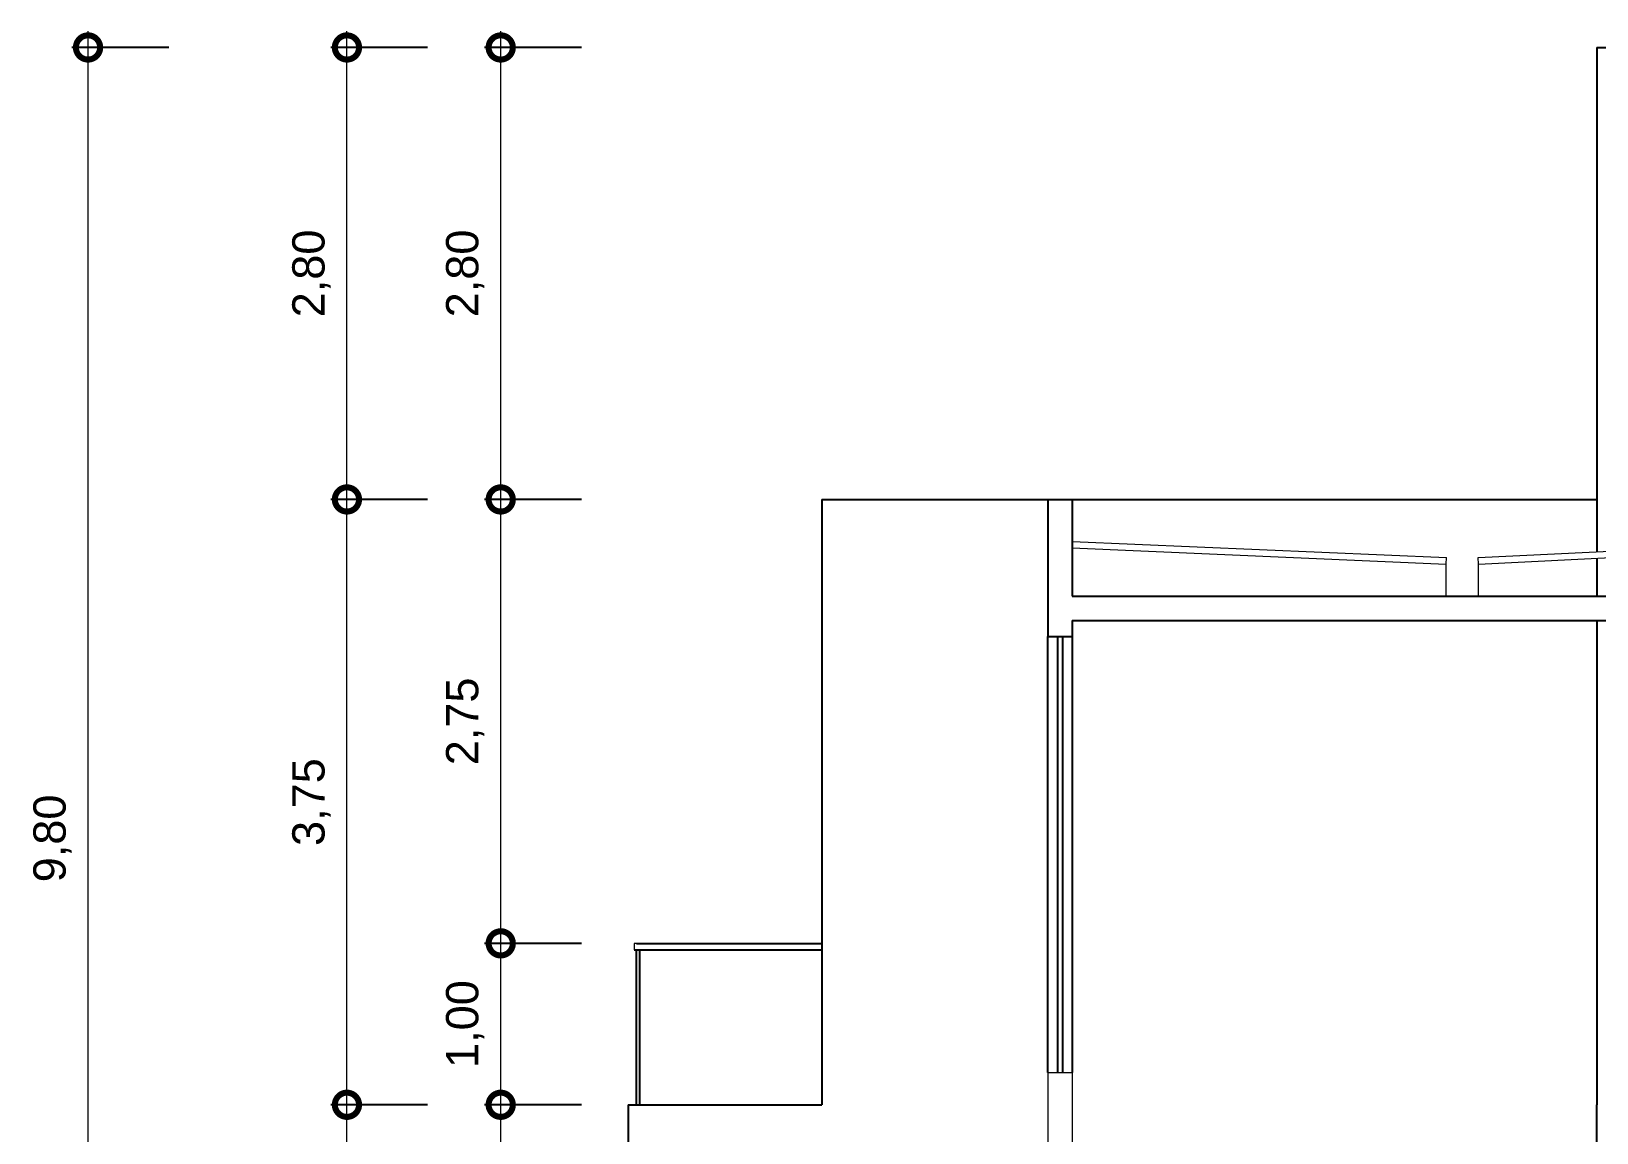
# Model space of a CAD drawing. Header units: millimetres. Extents: x 501.7 to 522.3, y 459.6 to 471.4.
# Drawn here: x 501.7 to 511.4, y 464.33 to 471.15 of the extents above; entities that cross this region are included whole.
import ezdxf

# ---------------------------------------------------------------- set-up
doc = ezdxf.new("R2010")
doc.units = ezdxf.units.MM
doc.linetypes.add('HIDDEN', pattern=[9.525, 6.35, -3.175])
for name, color, linetype in [('ARQ_ALV VS', 2, 'Continuous'), ('ARQ_CONC CT', 6, 'Continuous'), ('ARQ_ESQ CT', 30, 'Continuous'), ('ARQ_GRADIL', 2, 'Continuous'), ('ARQ_PROJ INF', 1, 'HIDDEN')]:
    doc.layers.add(name, color=color, linetype=linetype)
doc.layers.add('ARQ_COTA_AZUL', color=5, linetype='Continuous', lineweight=20, true_color=0x0000ff)
doc.layers.add('ARQ_TELHADO CT', color=2, linetype='Continuous', lineweight=20)
doc.styles.add('cota', font='arial.ttf')
doc.dimstyles.new('Info 01 - annot', dxfattribs={"dimtxt": 2, "dimasz": 3, "dimexe": 1, "dimexo": 1, "dimgap": 1, "dimtad": 1, "dimzin": 4, "dimtxsty": 'cota', "dimblk": 'DOTSMALL', "dimcen": 2, "dimdle": 1, "dimclrd": 256, "dimclre": 256, "dimclrt": 1, "dimazin": 2, "dimtfac": 0.09, "dimtix": 1, "dimtmove": 2, "dimatfit": 2, "dimfxl": 5, "dimfxlon": 1, "dimtolj": 1, "dimtzin": 4, "dimlwd": -1, "dimarcsym": 1})

# ---------------------------------------------------------------- blocks, each defined once
blk = doc.blocks.new('_DotSmall')
at = {"color": 0, "linetype": 'ByBlock', "const_width": 0.5}
blk.add_lwpolyline([(-0.0625, 0, 1), (0.0625, 0, 1)], format="xyb", close=True, dxfattribs=at)
blk = doc.blocks.new('*D40')
at = {"layer": 'ARQ_COTA_AZUL', "transparency": 16777216}
blk.add_line((502.0554, 461.1533), (502.0554, 471.1533), dxfattribs=at)
at = {"layer": 'ARQ_COTA_AZUL', "lineweight": -2, "transparency": 16777216}
for p, q in [((502.5554, 471.0533), (501.9554, 471.0533)), ((502.5554, 461.2533), (501.9554, 461.2533))]:
    blk.add_line(p, q, dxfattribs=at)
at = {"layer": 'ARQ_COTA_AZUL', "transparency": 16777216, "xscale": 0.3, "yscale": 0.3, "zscale": 0.3}
for p, rotation in [((502.0554, 471.0533), 90), ((502.0554, 461.2533), 270)]:
    blk.add_blockref('_DotSmall', p, dxfattribs=dict(at, rotation=rotation))
at = {"layer": 'ARQ_COTA_AZUL', "color": 1, "transparency": 16777216, "insert": (501.8352, 466.1533), "char_height": 0.2, "attachment_point": 5, "rotation": 90, "style": 'cota'}
blk.add_mtext('\\A1;9,80', dxfattribs=at)
blk = doc.blocks.new('*D41')
at = {"layer": 'ARQ_COTA_AZUL', "transparency": 16777216}
blk.add_line((504.6122, 461.1533), (504.6122, 464.6033), dxfattribs=at)
at = {"layer": 'ARQ_COTA_AZUL', "lineweight": -2, "transparency": 16777216}
for p, q in [((505.1122, 464.5033), (504.5122, 464.5033)), ((505.1122, 461.2533), (504.5122, 461.2533))]:
    blk.add_line(p, q, dxfattribs=at)
at = {"layer": 'ARQ_COTA_AZUL', "transparency": 16777216, "xscale": 0.3, "yscale": 0.3, "zscale": 0.3}
for p, rotation in [((504.6122, 464.5033), 90), ((504.6122, 461.2533), 270)]:
    blk.add_blockref('_DotSmall', p, dxfattribs=dict(at, rotation=rotation))
at = {"layer": 'ARQ_COTA_AZUL', "color": 1, "transparency": 16777216, "insert": (504.392, 462.8783), "char_height": 0.2, "attachment_point": 5, "rotation": 90, "style": 'cota'}
blk.add_mtext('\\A1;3,25', dxfattribs=at)
blk = doc.blocks.new('*D42')
at = {"layer": 'ARQ_COTA_AZUL', "transparency": 16777216}
blk.add_line((504.6122, 464.4033), (504.6122, 465.6033), dxfattribs=at)
at = {"layer": 'ARQ_COTA_AZUL', "lineweight": -2, "transparency": 16777216}
for p, q in [((505.1122, 465.5033), (504.5122, 465.5033)), ((505.1122, 464.5033), (504.5122, 464.5033))]:
    blk.add_line(p, q, dxfattribs=at)
at = {"layer": 'ARQ_COTA_AZUL', "transparency": 16777216, "xscale": 0.3, "yscale": 0.3, "zscale": 0.3}
for p, rotation in [((504.6122, 465.5033), 90), ((504.6122, 464.5033), 270)]:
    blk.add_blockref('_DotSmall', p, dxfattribs=dict(at, rotation=rotation))
at = {"layer": 'ARQ_COTA_AZUL', "color": 1, "transparency": 16777216, "insert": (504.392, 465.0033), "char_height": 0.2, "attachment_point": 5, "rotation": 90, "style": 'cota'}
blk.add_mtext('\\A1;1,00', dxfattribs=at)
blk = doc.blocks.new('*D43')
at = {"layer": 'ARQ_COTA_AZUL', "transparency": 16777216}
blk.add_line((504.6122, 465.4033), (504.6122, 468.3533), dxfattribs=at)
at = {"layer": 'ARQ_COTA_AZUL', "lineweight": -2, "transparency": 16777216}
for p, q in [((505.1122, 468.2533), (504.5122, 468.2533)), ((505.1122, 465.5033), (504.5122, 465.5033))]:
    blk.add_line(p, q, dxfattribs=at)
at = {"layer": 'ARQ_COTA_AZUL', "transparency": 16777216, "xscale": 0.3, "yscale": 0.3, "zscale": 0.3}
for p, rotation in [((504.6122, 468.2533), 90), ((504.6122, 465.5033), 270)]:
    blk.add_blockref('_DotSmall', p, dxfattribs=dict(at, rotation=rotation))
at = {"layer": 'ARQ_COTA_AZUL', "color": 1, "transparency": 16777216, "insert": (504.392, 466.8783), "char_height": 0.2, "attachment_point": 5, "rotation": 90, "style": 'cota'}
blk.add_mtext('\\A1;2,75', dxfattribs=at)
blk = doc.blocks.new('*D44')
at = {"layer": 'ARQ_COTA_AZUL', "transparency": 16777216}
blk.add_line((504.6122, 468.1533), (504.6122, 471.1533), dxfattribs=at)
at = {"layer": 'ARQ_COTA_AZUL', "lineweight": -2, "transparency": 16777216}
for p, q in [((505.1122, 471.0533), (504.5122, 471.0533)), ((505.1122, 468.2533), (504.5122, 468.2533))]:
    blk.add_line(p, q, dxfattribs=at)
at = {"layer": 'ARQ_COTA_AZUL', "transparency": 16777216, "xscale": 0.3, "yscale": 0.3, "zscale": 0.3}
for p, rotation in [((504.6122, 471.0533), 90), ((504.6122, 468.2533), 270)]:
    blk.add_blockref('_DotSmall', p, dxfattribs=dict(at, rotation=rotation))
at = {"layer": 'ARQ_COTA_AZUL', "color": 1, "transparency": 16777216, "insert": (504.392, 469.6533), "char_height": 0.2, "attachment_point": 5, "rotation": 90, "style": 'cota'}
blk.add_mtext('\\A1;2,80', dxfattribs=at)
blk = doc.blocks.new('*D45')
at = {"layer": 'ARQ_COTA_AZUL', "transparency": 16777216}
blk.add_line((503.6595, 461.1533), (503.6595, 464.6033), dxfattribs=at)
at = {"layer": 'ARQ_COTA_AZUL', "lineweight": -2, "transparency": 16777216}
for p, q in [((504.1595, 464.5033), (503.5595, 464.5033)), ((504.1595, 461.2533), (503.5595, 461.2533))]:
    blk.add_line(p, q, dxfattribs=at)
at = {"layer": 'ARQ_COTA_AZUL', "transparency": 16777216, "xscale": 0.3, "yscale": 0.3, "zscale": 0.3}
for p, rotation in [((503.6595, 464.5033), 90), ((503.6595, 461.2533), 270)]:
    blk.add_blockref('_DotSmall', p, dxfattribs=dict(at, rotation=rotation))
at = {"layer": 'ARQ_COTA_AZUL', "color": 1, "transparency": 16777216, "insert": (503.4393, 462.8783), "char_height": 0.2, "attachment_point": 5, "rotation": 90, "style": 'cota'}
blk.add_mtext('\\A1;3,25', dxfattribs=at)
blk = doc.blocks.new('*D46')
at = {"layer": 'ARQ_COTA_AZUL', "transparency": 16777216}
blk.add_line((503.6595, 464.4033), (503.6595, 468.3533), dxfattribs=at)
at = {"layer": 'ARQ_COTA_AZUL', "lineweight": -2, "transparency": 16777216}
for p, q in [((504.1595, 468.2533), (503.5595, 468.2533)), ((504.1595, 464.5033), (503.5595, 464.5033))]:
    blk.add_line(p, q, dxfattribs=at)
at = {"layer": 'ARQ_COTA_AZUL', "transparency": 16777216, "xscale": 0.3, "yscale": 0.3, "zscale": 0.3}
for p, rotation in [((503.6595, 468.2533), 90), ((503.6595, 464.5033), 270)]:
    blk.add_blockref('_DotSmall', p, dxfattribs=dict(at, rotation=rotation))
at = {"layer": 'ARQ_COTA_AZUL', "color": 1, "transparency": 16777216, "insert": (503.4393, 466.3783), "char_height": 0.2, "attachment_point": 5, "rotation": 90, "style": 'cota'}
blk.add_mtext('\\A1;3,75', dxfattribs=at)
blk = doc.blocks.new('*D47')
at = {"layer": 'ARQ_COTA_AZUL', "transparency": 16777216}
blk.add_line((503.6595, 468.1533), (503.6595, 471.1533), dxfattribs=at)
at = {"layer": 'ARQ_COTA_AZUL', "lineweight": -2, "transparency": 16777216}
for p, q in [((504.1595, 471.0533), (503.5595, 471.0533)), ((504.1595, 468.2533), (503.5595, 468.2533))]:
    blk.add_line(p, q, dxfattribs=at)
at = {"layer": 'ARQ_COTA_AZUL', "transparency": 16777216, "xscale": 0.3, "yscale": 0.3, "zscale": 0.3}
for p, rotation in [((503.6595, 471.0533), 90), ((503.6595, 468.2533), 270)]:
    blk.add_blockref('_DotSmall', p, dxfattribs=dict(at, rotation=rotation))
at = {"layer": 'ARQ_COTA_AZUL', "color": 1, "transparency": 16777216, "insert": (503.4393, 469.6533), "char_height": 0.2, "attachment_point": 5, "rotation": 90, "style": 'cota'}
blk.add_mtext('\\A1;2,80', dxfattribs=at)

msp = doc.modelspace()

# ---------------------------------------------------------------- linework, layer by layer
at = {"layer": 'ARQ_ALV VS'}
for p, q in [((511.4021, 471.0533), (511.4021, 467.9288)), ((511.4021, 471.0533), (514.5521, 471.0533)), ((506.6021, 468.2533), (506.6021, 464.5033)), ((506.6021, 468.2533), (508.0021, 468.2533)), ((508.1521, 468.2533), (511.4021, 468.2533)), ((511.4021, 467.5033), (511.4021, 464.5033)), ((508.0021, 464.7033), (508.0021, 467.4033)), ((508.1521, 467.4033), (508.1521, 464.7033)), ((505.4021, 464.5033), (505.4021, 461.2533)), ((505.4021, 464.5033), (506.6021, 464.5033))]:
    msp.add_line(p, q, dxfattribs=at)
at = {"layer": 'ARQ_CONC CT'}
for p, q in [((508.0021, 468.2533), (508.0021, 467.4033)), ((508.0021, 468.2533), (508.1521, 468.2533)), ((508.1521, 468.2533), (508.1521, 467.6533)), ((508.1521, 467.6533), (514.4021, 467.6533)), ((508.1521, 467.5033), (508.1521, 467.4033)), ((508.1521, 467.5033), (514.4021, 467.5033)), ((508.0021, 467.4033), (508.1521, 467.4033)), ((511.4021, 464.2575), (511.4021, 464.5033))]:
    msp.add_line(p, q, dxfattribs=at)
at = {"layer": 'ARQ_COTA_AZUL'}
for p, q in [((508.0021, 464.7033), (508.0021, 464.2533)), ((508.0021, 464.7033), (508.1521, 464.7033)), ((508.1521, 464.7033), (508.1521, 464.2533))]:
    msp.add_line(p, q, dxfattribs=at)
at = {"layer": 'ARQ_ESQ CT'}
for p, q in [((508.0621, 467.4033), (508.0621, 464.7033)), ((508.0921, 467.4033), (508.0921, 464.7033))]:
    msp.add_line(p, q, dxfattribs=at)
at = {"layer": 'ARQ_GRADIL'}
for p, q in [((505.4389, 465.4633), (506.6021, 465.4633)), ((505.453, 465.5033), (506.6021, 465.5033)), ((505.453, 464.5033), (505.453, 465.4633)), ((505.473, 464.5033), (505.473, 465.4633))]:
    msp.add_line(p, q, dxfattribs=at)
at = {"layer": 'ARQ_PROJ INF'}
msp.add_line((511.4021, 467.8887), (511.4021, 467.6533), dxfattribs=at)
at = {"layer": 'ARQ_TELHADO CT'}
for p, q in [((510.6676, 467.8933), (514.4002, 468.0737)), ((508.1521, 467.9533), (510.4696, 467.8533)), ((508.1539, 467.9933), (510.4713, 467.8933)), ((510.6696, 467.8533), (514.4021, 468.0337)), ((510.4696, 467.8533), (510.4713, 467.8933)), ((510.4696, 467.6533), (510.4696, 467.8533)), ((510.6696, 467.8533), (510.6676, 467.8933)), ((510.6696, 467.6533), (510.6696, 467.8533)), ((505.453, 465.5033), (505.4389, 465.5033)), ((505.4389, 465.5033), (505.4389, 465.4633))]:
    msp.add_line(p, q, dxfattribs=at)

# ---------------------------------------------------------------- dimensions: what is measured, and where the dimension line sits
at = {"layer": 'ARQ_COTA_AZUL'}
for base, p1, p2, picture, middle in [((502.0554, 471.0533), (505.4021, 461.2533), (511.4021, 471.0533), '*D40', (501.8352, 466.1533)), ((503.6595, 471.0533), (506.6021, 468.2533), (511.4021, 471.0533), '*D47', (503.4393, 469.6533)), ((504.6122, 471.0533), (506.6021, 468.2533), (511.4021, 471.0533), '*D44', (504.392, 469.6533)), ((503.6595, 468.2533), (505.4021, 464.5033), (506.6021, 468.2533), '*D46', (503.4393, 466.3783)), ((504.6122, 468.2533), (505.4389, 465.5033), (506.6021, 468.2533), '*D43', (504.392, 466.8783)), ((504.6122, 465.5033), (505.4021, 464.5033), (505.4389, 465.5033), '*D42', (504.392, 465.0033)), ((503.6595, 464.5033), (505.4021, 461.2533), (505.4021, 464.5033), '*D45', (503.4393, 462.8783)), ((504.6122, 464.5033), (505.4021, 461.2533), (505.4021, 464.5033), '*D41', (504.392, 462.8783))]:
    dim = msp.add_linear_dim(base=base, p1=p1, p2=p2, angle=90, dimstyle='Info 01 - annot', dxfattribs=at)
    dim.commit()
    dim.dimension.update_dxf_attribs({"geometry": picture, "text_midpoint": middle})

doc.saveas('drawing.dxf')
